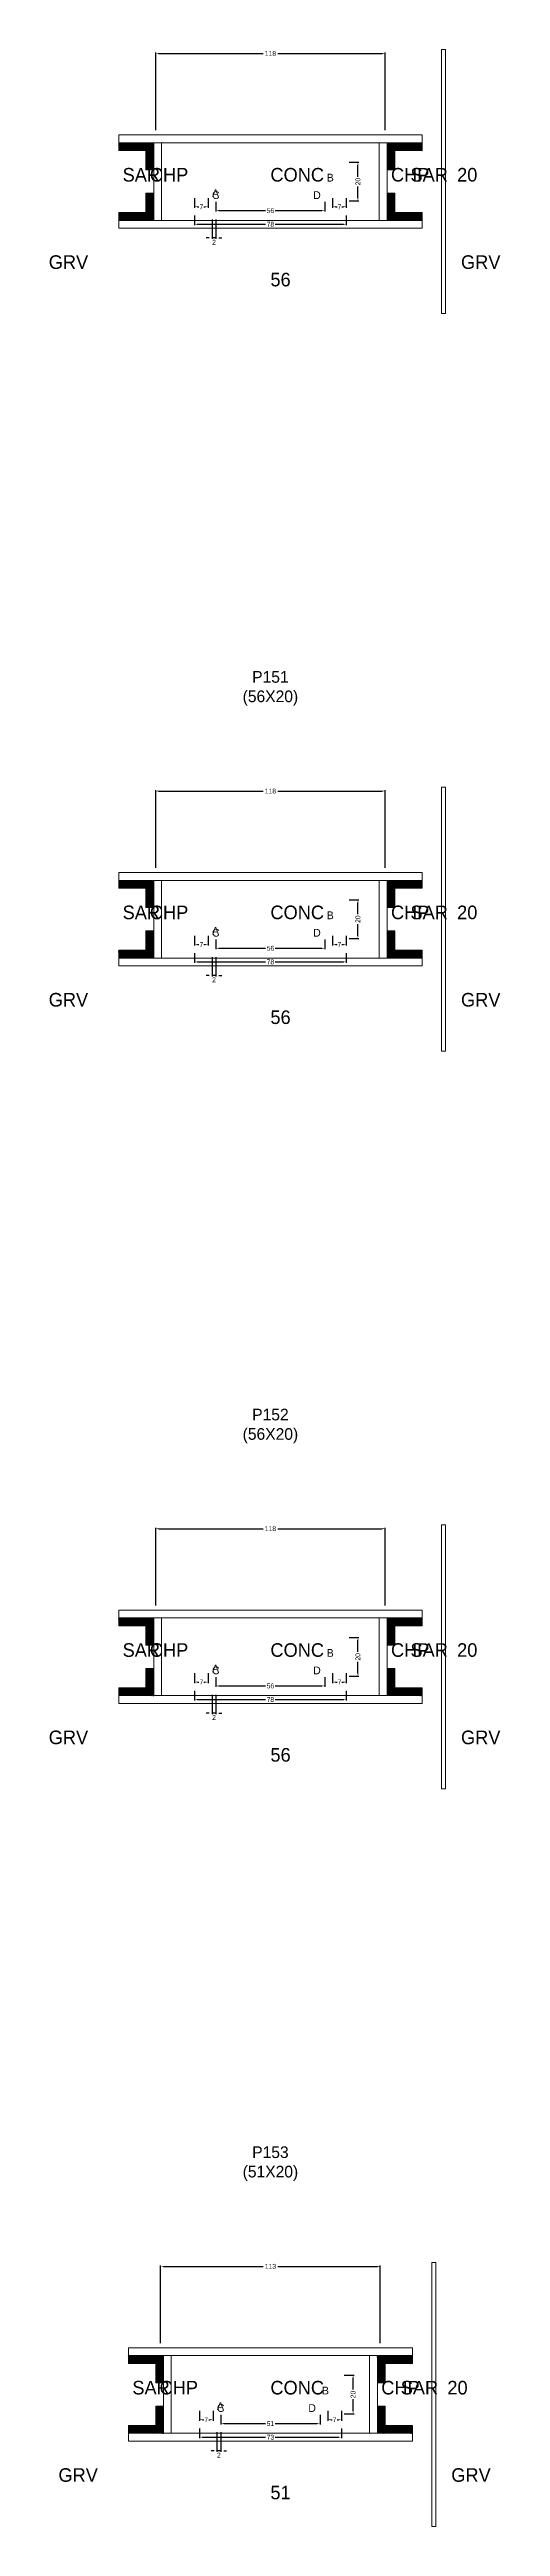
# Model space of a CAD drawing. Header units: centimetres. Extents: x -10500 to 4121, y -45226 to 295.
# Drawn here: x -114 to 118, y -37928 to -36652 of the extents above; entities that cross this region are included whole.
import ezdxf

# ---------------------------------------------------------------- set-up
doc = ezdxf.new("R2010")
doc.units = ezdxf.units.CM
for name, color, linetype in [('COTA', 241, 'Continuous'), ('Hachura', 251, 'Continuous'), ('NOMENCLATURA', 7, 'Continuous'), ('SARRAFO', 251, 'Continuous'), ('Texto Seção', 7, 'Continuous')]:
    doc.layers.add(name, color=color, linetype=linetype)
doc.dimstyles.new('cotax2', dxfattribs={"dimtxt": 2.5, "dimasz": 1.5, "dimexe": 0.5, "dimexo": 0.5, "dimgap": 0.5, "dimtad": 1, "dimcen": 2.5, "dimazin": 3, "dimtfac": 1, "dimtmove": 0, "dimatfit": 3})

# ---------------------------------------------------------------- blocks, each defined once
blk = doc.blocks.new('_CLOSEDFILLED')
at = {"color": 0, "linetype": 'BYBLOCK'}
blk.add_solid([(-1, 0.16), (0, 0), (-1, -0.16)], dxfattribs=at)
blk = doc.blocks.new('*D2536')
for p, q in [((-39, -36737.5), (-39, -36742.5)), ((-37.5, -36742), (-2.5, -36742)), ((2.5, -36742), (37.5, -36742)), ((39, -36737.5), (39, -36742.5))]:
    blk.add_line(p, q)
at = {"layer": 'Defpoints'}
for p in [(-39, -36737), (-39, -36742), (39, -36737)]:
    blk.add_point(p, dxfattribs=at)
at = {"layer": 'COTA', "xscale": 1.5, "yscale": 1.5, "rotation": 180}
blk.add_blockref('_CLOSEDFILLED', (-39, -36742), dxfattribs=at)
at = {"layer": 'COTA', "xscale": 1.5, "yscale": 1.5}
blk.add_blockref('_CLOSEDFILLED', (39, -36742), dxfattribs=at)
at = {"layer": 'COTA', "insert": (0, -36742), "char_height": 2.5, "attachment_point": 5}
blk.add_mtext('78', dxfattribs=at)
blk = doc.blocks.new('*D2537')
for p, q in [((-28, -36730.5), (-28, -36735.5)), ((-26.5, -36735), (-2.5, -36735)), ((2.5, -36735), (26.5, -36735)), ((28, -36730.5), (28, -36735.5))]:
    blk.add_line(p, q)
at = {"layer": 'Defpoints'}
for p in [(-28, -36730), (-28, -36735), (28, -36730)]:
    blk.add_point(p, dxfattribs=at)
at = {"layer": 'COTA', "xscale": 1.5, "yscale": 1.5, "rotation": 180}
blk.add_blockref('_CLOSEDFILLED', (-28, -36735), dxfattribs=at)
at = {"layer": 'COTA', "xscale": 1.5, "yscale": 1.5}
blk.add_blockref('_CLOSEDFILLED', (28, -36735), dxfattribs=at)
at = {"layer": 'COTA', "insert": (0, -36735), "char_height": 2.5, "attachment_point": 5}
blk.add_mtext('56', dxfattribs=at)
blk = doc.blocks.new('*D2538')
for p, q in [((40.5, -36710), (45.5, -36710)), ((45, -36717.5), (45, -36711.5)), ((45, -36728.5), (45, -36722.5)), ((40.5, -36730), (45.5, -36730))]:
    blk.add_line(p, q)
at = {"layer": 'Defpoints'}
for p in [(40, -36710), (40, -36730), (45, -36730)]:
    blk.add_point(p, dxfattribs=at)
at = {"layer": 'COTA', "xscale": 1.5, "yscale": 1.5}
for p, rotation in [((45, -36710), 90), ((45, -36730), 270)]:
    blk.add_blockref('_CLOSEDFILLED', p, dxfattribs=dict(at, rotation=rotation))
at = {"layer": 'COTA', "insert": (45, -36720), "char_height": 2.5, "attachment_point": 5, "rotation": 90}
blk.add_mtext('20', dxfattribs=at)
blk = doc.blocks.new('*D2539')
for p, q in [((-39, -36728.5), (-39, -36733.5)), ((-37.5, -36733), (-36.75, -36733)), ((-34.25, -36733), (-33.5, -36733)), ((-32, -36728.5), (-32, -36733.5))]:
    blk.add_line(p, q)
at = {"layer": 'Defpoints'}
for p in [(-39, -36728), (-39, -36733), (-32, -36728)]:
    blk.add_point(p, dxfattribs=at)
at = {"layer": 'COTA', "xscale": 1.5, "yscale": 1.5, "rotation": 180}
blk.add_blockref('_CLOSEDFILLED', (-39, -36733), dxfattribs=at)
at = {"layer": 'COTA', "xscale": 1.5, "yscale": 1.5}
blk.add_blockref('_CLOSEDFILLED', (-32, -36733), dxfattribs=at)
at = {"layer": 'COTA', "insert": (-35.5, -36733), "char_height": 2.5, "attachment_point": 5}
blk.add_mtext('7', dxfattribs=at)
blk = doc.blocks.new('*D2540')
for p, q in [((32, -36728.5), (32, -36733.5)), ((33.5, -36733), (34.25, -36733)), ((36.75, -36733), (37.5, -36733)), ((39, -36728.5), (39, -36733.5))]:
    blk.add_line(p, q)
at = {"layer": 'Defpoints'}
for p in [(32, -36728), (32, -36733), (39, -36728)]:
    blk.add_point(p, dxfattribs=at)
at = {"layer": 'COTA', "xscale": 1.5, "yscale": 1.5, "rotation": 180}
blk.add_blockref('_CLOSEDFILLED', (32, -36733), dxfattribs=at)
at = {"layer": 'COTA', "xscale": 1.5, "yscale": 1.5}
blk.add_blockref('_CLOSEDFILLED', (39, -36733), dxfattribs=at)
at = {"layer": 'COTA', "insert": (35.5, -36733), "char_height": 2.5, "attachment_point": 5}
blk.add_mtext('7', dxfattribs=at)
blk = doc.blocks.new('*D2541')
for p, q in [((-59, -36693.5), (-59, -36653.5)), ((-57.5, -36654), (-3.75, -36654)), ((3.75, -36654), (57.5, -36654)), ((59, -36693.5), (59, -36653.5))]:
    blk.add_line(p, q)
at = {"layer": 'Defpoints'}
for p in [(-59, -36654), (-59, -36694), (59, -36694)]:
    blk.add_point(p, dxfattribs=at)
at = {"layer": 'COTA', "xscale": 1.5, "yscale": 1.5, "rotation": 180}
blk.add_blockref('_CLOSEDFILLED', (-59, -36654), dxfattribs=at)
at = {"layer": 'COTA', "xscale": 1.5, "yscale": 1.5}
blk.add_blockref('_CLOSEDFILLED', (59, -36654), dxfattribs=at)
at = {"layer": 'COTA', "insert": (0, -36654), "char_height": 2.5, "attachment_point": 5}
blk.add_mtext('118', dxfattribs=at)
blk = doc.blocks.new('*D2562')
for p, q in [((-39, -37117.5), (-39, -37122.5)), ((39, -37117.5), (39, -37122.5)), ((-37.5, -37122), (-2.5, -37122)), ((2.5, -37122), (37.5, -37122))]:
    blk.add_line(p, q)
at = {"layer": 'Defpoints'}
for p in [(-39, -37117), (39, -37117), (-39, -37122)]:
    blk.add_point(p, dxfattribs=at)
at = {"layer": 'COTA', "xscale": 1.5, "yscale": 1.5, "rotation": 180}
blk.add_blockref('_CLOSEDFILLED', (-39, -37122), dxfattribs=at)
at = {"layer": 'COTA', "xscale": 1.5, "yscale": 1.5}
blk.add_blockref('_CLOSEDFILLED', (39, -37122), dxfattribs=at)
at = {"layer": 'COTA', "insert": (0, -37122), "char_height": 2.5, "attachment_point": 5}
blk.add_mtext('78', dxfattribs=at)
blk = doc.blocks.new('*D2563')
for p, q in [((-28, -37110.5), (-28, -37115.5)), ((-26.5, -37115), (-2.5, -37115)), ((2.5, -37115), (26.5, -37115)), ((28, -37110.5), (28, -37115.5))]:
    blk.add_line(p, q)
at = {"layer": 'Defpoints'}
for p in [(-28, -37110), (-28, -37115), (28, -37110)]:
    blk.add_point(p, dxfattribs=at)
at = {"layer": 'COTA', "xscale": 1.5, "yscale": 1.5, "rotation": 180}
blk.add_blockref('_CLOSEDFILLED', (-28, -37115), dxfattribs=at)
at = {"layer": 'COTA', "xscale": 1.5, "yscale": 1.5}
blk.add_blockref('_CLOSEDFILLED', (28, -37115), dxfattribs=at)
at = {"layer": 'COTA', "insert": (0, -37115), "char_height": 2.5, "attachment_point": 5}
blk.add_mtext('56', dxfattribs=at)
blk = doc.blocks.new('*D2564')
for p, q in [((40.5, -37090), (45.5, -37090)), ((45, -37097.5), (45, -37091.5)), ((45, -37108.5), (45, -37102.5)), ((40.5, -37110), (45.5, -37110))]:
    blk.add_line(p, q)
at = {"layer": 'Defpoints'}
for p in [(40, -37090), (40, -37110), (45, -37110)]:
    blk.add_point(p, dxfattribs=at)
at = {"layer": 'COTA', "xscale": 1.5, "yscale": 1.5}
for p, rotation in [((45, -37090), 90), ((45, -37110), 270)]:
    blk.add_blockref('_CLOSEDFILLED', p, dxfattribs=dict(at, rotation=rotation))
at = {"layer": 'COTA', "insert": (45, -37100), "char_height": 2.5, "attachment_point": 5, "rotation": 90}
blk.add_mtext('20', dxfattribs=at)
blk = doc.blocks.new('*D2565')
for p, q in [((-39, -37108.5), (-39, -37113.5)), ((-37.5, -37113), (-36.75, -37113)), ((-34.25, -37113), (-33.5, -37113)), ((-32, -37108.5), (-32, -37113.5))]:
    blk.add_line(p, q)
at = {"layer": 'Defpoints'}
for p in [(-39, -37108), (-39, -37113), (-32, -37108)]:
    blk.add_point(p, dxfattribs=at)
at = {"layer": 'COTA', "xscale": 1.5, "yscale": 1.5, "rotation": 180}
blk.add_blockref('_CLOSEDFILLED', (-39, -37113), dxfattribs=at)
at = {"layer": 'COTA', "xscale": 1.5, "yscale": 1.5}
blk.add_blockref('_CLOSEDFILLED', (-32, -37113), dxfattribs=at)
at = {"layer": 'COTA', "insert": (-35.5, -37113), "char_height": 2.5, "attachment_point": 5}
blk.add_mtext('7', dxfattribs=at)
blk = doc.blocks.new('*D2566')
for p, q in [((32, -37108.5), (32, -37113.5)), ((33.5, -37113), (34.25, -37113)), ((36.75, -37113), (37.5, -37113)), ((39, -37108.5), (39, -37113.5))]:
    blk.add_line(p, q)
at = {"layer": 'Defpoints'}
for p in [(32, -37108), (32, -37113), (39, -37108)]:
    blk.add_point(p, dxfattribs=at)
at = {"layer": 'COTA', "xscale": 1.5, "yscale": 1.5, "rotation": 180}
blk.add_blockref('_CLOSEDFILLED', (32, -37113), dxfattribs=at)
at = {"layer": 'COTA', "xscale": 1.5, "yscale": 1.5}
blk.add_blockref('_CLOSEDFILLED', (39, -37113), dxfattribs=at)
at = {"layer": 'COTA', "insert": (35.5, -37113), "char_height": 2.5, "attachment_point": 5}
blk.add_mtext('7', dxfattribs=at)
blk = doc.blocks.new('*D2567')
for p, q in [((-59, -37073.5), (-59, -37033.5)), ((-57.5, -37034), (-3.75, -37034)), ((3.75, -37034), (57.5, -37034)), ((59, -37073.5), (59, -37033.5))]:
    blk.add_line(p, q)
at = {"layer": 'Defpoints'}
for p in [(-59, -37034), (-59, -37074), (59, -37074)]:
    blk.add_point(p, dxfattribs=at)
at = {"layer": 'COTA', "xscale": 1.5, "yscale": 1.5, "rotation": 180}
blk.add_blockref('_CLOSEDFILLED', (-59, -37034), dxfattribs=at)
at = {"layer": 'COTA', "xscale": 1.5, "yscale": 1.5}
blk.add_blockref('_CLOSEDFILLED', (59, -37034), dxfattribs=at)
at = {"layer": 'COTA', "insert": (0, -37034), "char_height": 2.5, "attachment_point": 5}
blk.add_mtext('118', dxfattribs=at)
blk = doc.blocks.new('*D2588')
for p, q in [((-39, -37497.5), (-39, -37502.5)), ((39, -37497.5), (39, -37502.5)), ((-37.5, -37502), (-2.5, -37502)), ((2.5, -37502), (37.5, -37502))]:
    blk.add_line(p, q)
at = {"layer": 'Defpoints'}
for p in [(-39, -37497), (39, -37497), (-39, -37502)]:
    blk.add_point(p, dxfattribs=at)
at = {"layer": 'COTA', "xscale": 1.5, "yscale": 1.5, "rotation": 180}
blk.add_blockref('_CLOSEDFILLED', (-39, -37502), dxfattribs=at)
at = {"layer": 'COTA', "xscale": 1.5, "yscale": 1.5}
blk.add_blockref('_CLOSEDFILLED', (39, -37502), dxfattribs=at)
at = {"layer": 'COTA', "insert": (0, -37502), "char_height": 2.5, "attachment_point": 5}
blk.add_mtext('78', dxfattribs=at)
blk = doc.blocks.new('*D2589')
for p, q in [((-28, -37490.5), (-28, -37495.5)), ((-26.5, -37495), (-2.5, -37495)), ((2.5, -37495), (26.5, -37495)), ((28, -37490.5), (28, -37495.5))]:
    blk.add_line(p, q)
at = {"layer": 'Defpoints'}
for p in [(-28, -37490), (-28, -37495), (28, -37490)]:
    blk.add_point(p, dxfattribs=at)
at = {"layer": 'COTA', "xscale": 1.5, "yscale": 1.5, "rotation": 180}
blk.add_blockref('_CLOSEDFILLED', (-28, -37495), dxfattribs=at)
at = {"layer": 'COTA', "xscale": 1.5, "yscale": 1.5}
blk.add_blockref('_CLOSEDFILLED', (28, -37495), dxfattribs=at)
at = {"layer": 'COTA', "insert": (0, -37495), "char_height": 2.5, "attachment_point": 5}
blk.add_mtext('56', dxfattribs=at)
blk = doc.blocks.new('*D2590')
for p, q in [((40.5, -37470), (45.5, -37470)), ((45, -37477.5), (45, -37471.5)), ((45, -37488.5), (45, -37482.5)), ((40.5, -37490), (45.5, -37490))]:
    blk.add_line(p, q)
at = {"layer": 'Defpoints'}
for p in [(40, -37470), (40, -37490), (45, -37490)]:
    blk.add_point(p, dxfattribs=at)
at = {"layer": 'COTA', "xscale": 1.5, "yscale": 1.5}
for p, rotation in [((45, -37470), 90), ((45, -37490), 270)]:
    blk.add_blockref('_CLOSEDFILLED', p, dxfattribs=dict(at, rotation=rotation))
at = {"layer": 'COTA', "insert": (45, -37480), "char_height": 2.5, "attachment_point": 5, "rotation": 90}
blk.add_mtext('20', dxfattribs=at)
blk = doc.blocks.new('*D2591')
for p, q in [((-39, -37488.5), (-39, -37493.5)), ((-32, -37488.5), (-32, -37493.5)), ((-37.5, -37493), (-36.75, -37493)), ((-34.25, -37493), (-33.5, -37493))]:
    blk.add_line(p, q)
at = {"layer": 'Defpoints'}
for p in [(-39, -37488), (-32, -37488), (-39, -37493)]:
    blk.add_point(p, dxfattribs=at)
at = {"layer": 'COTA', "xscale": 1.5, "yscale": 1.5, "rotation": 180}
blk.add_blockref('_CLOSEDFILLED', (-39, -37493), dxfattribs=at)
at = {"layer": 'COTA', "xscale": 1.5, "yscale": 1.5}
blk.add_blockref('_CLOSEDFILLED', (-32, -37493), dxfattribs=at)
at = {"layer": 'COTA', "insert": (-35.5, -37493), "char_height": 2.5, "attachment_point": 5}
blk.add_mtext('7', dxfattribs=at)
blk = doc.blocks.new('*D2592')
for p, q in [((32, -37488.5), (32, -37493.5)), ((39, -37488.5), (39, -37493.5)), ((33.5, -37493), (34.25, -37493)), ((36.75, -37493), (37.5, -37493))]:
    blk.add_line(p, q)
at = {"layer": 'Defpoints'}
for p in [(32, -37488), (39, -37488), (32, -37493)]:
    blk.add_point(p, dxfattribs=at)
at = {"layer": 'COTA', "xscale": 1.5, "yscale": 1.5, "rotation": 180}
blk.add_blockref('_CLOSEDFILLED', (32, -37493), dxfattribs=at)
at = {"layer": 'COTA', "xscale": 1.5, "yscale": 1.5}
blk.add_blockref('_CLOSEDFILLED', (39, -37493), dxfattribs=at)
at = {"layer": 'COTA', "insert": (35.5, -37493), "char_height": 2.5, "attachment_point": 5}
blk.add_mtext('7', dxfattribs=at)
blk = doc.blocks.new('*D2593')
for p, q in [((-59, -37453.5), (-59, -37413.5)), ((-57.5, -37414), (-3.75, -37414)), ((3.75, -37414), (57.5, -37414)), ((59, -37453.5), (59, -37413.5))]:
    blk.add_line(p, q)
at = {"layer": 'Defpoints'}
for p in [(-59, -37414), (-59, -37454), (59, -37454)]:
    blk.add_point(p, dxfattribs=at)
at = {"layer": 'COTA', "xscale": 1.5, "yscale": 1.5, "rotation": 180}
blk.add_blockref('_CLOSEDFILLED', (-59, -37414), dxfattribs=at)
at = {"layer": 'COTA', "xscale": 1.5, "yscale": 1.5}
blk.add_blockref('_CLOSEDFILLED', (59, -37414), dxfattribs=at)
at = {"layer": 'COTA', "insert": (0, -37414), "char_height": 2.5, "attachment_point": 5}
blk.add_mtext('118', dxfattribs=at)
blk = doc.blocks.new('*D2614')
for p, q in [((-36.5, -37877.5), (-36.5, -37882.5)), ((-35, -37882), (-2.5, -37882)), ((2.5, -37882), (35, -37882)), ((36.5, -37877.5), (36.5, -37882.5))]:
    blk.add_line(p, q)
at = {"layer": 'Defpoints'}
for p in [(-36.5, -37877), (-36.5, -37882), (36.5, -37877)]:
    blk.add_point(p, dxfattribs=at)
at = {"layer": 'COTA', "xscale": 1.5, "yscale": 1.5, "rotation": 180}
blk.add_blockref('_CLOSEDFILLED', (-36.5, -37882), dxfattribs=at)
at = {"layer": 'COTA', "xscale": 1.5, "yscale": 1.5}
blk.add_blockref('_CLOSEDFILLED', (36.5, -37882), dxfattribs=at)
at = {"layer": 'COTA', "insert": (0, -37882), "char_height": 2.5, "attachment_point": 5}
blk.add_mtext('73', dxfattribs=at)
blk = doc.blocks.new('*D2615')
for p, q in [((-25.5, -37870.5), (-25.5, -37875.5)), ((25.5, -37870.5), (25.5, -37875.5)), ((-24, -37875), (-2.5, -37875)), ((2.5, -37875), (24, -37875))]:
    blk.add_line(p, q)
at = {"layer": 'Defpoints'}
for p in [(-25.5, -37870), (25.5, -37870), (-25.5, -37875)]:
    blk.add_point(p, dxfattribs=at)
at = {"layer": 'COTA', "xscale": 1.5, "yscale": 1.5, "rotation": 180}
blk.add_blockref('_CLOSEDFILLED', (-25.5, -37875), dxfattribs=at)
at = {"layer": 'COTA', "xscale": 1.5, "yscale": 1.5}
blk.add_blockref('_CLOSEDFILLED', (25.5, -37875), dxfattribs=at)
at = {"layer": 'COTA', "insert": (0, -37875), "char_height": 2.5, "attachment_point": 5}
blk.add_mtext('51', dxfattribs=at)
blk = doc.blocks.new('*D2616')
for p, q in [((38, -37850), (43, -37850)), ((42.5, -37857.5), (42.5, -37851.5)), ((38, -37870), (43, -37870)), ((42.5, -37868.5), (42.5, -37862.5))]:
    blk.add_line(p, q)
at = {"layer": 'Defpoints'}
for p in [(37.5, -37850), (37.5, -37870), (42.5, -37870)]:
    blk.add_point(p, dxfattribs=at)
at = {"layer": 'COTA', "xscale": 1.5, "yscale": 1.5}
for p, rotation in [((42.5, -37850), 90), ((42.5, -37870), 270)]:
    blk.add_blockref('_CLOSEDFILLED', p, dxfattribs=dict(at, rotation=rotation))
at = {"layer": 'COTA', "insert": (42.5, -37860), "char_height": 2.5, "attachment_point": 5, "rotation": 90}
blk.add_mtext('20', dxfattribs=at)
blk = doc.blocks.new('*D2617')
for p, q in [((-36.5, -37868.5), (-36.5, -37873.5)), ((-29.5, -37868.5), (-29.5, -37873.5)), ((-35, -37873), (-34.25, -37873)), ((-31.75, -37873), (-31, -37873))]:
    blk.add_line(p, q)
at = {"layer": 'Defpoints'}
for p in [(-36.5, -37868), (-29.5, -37868), (-36.5, -37873)]:
    blk.add_point(p, dxfattribs=at)
at = {"layer": 'COTA', "xscale": 1.5, "yscale": 1.5, "rotation": 180}
blk.add_blockref('_CLOSEDFILLED', (-36.5, -37873), dxfattribs=at)
at = {"layer": 'COTA', "xscale": 1.5, "yscale": 1.5}
blk.add_blockref('_CLOSEDFILLED', (-29.5, -37873), dxfattribs=at)
at = {"layer": 'COTA', "insert": (-33, -37873), "char_height": 2.5, "attachment_point": 5}
blk.add_mtext('7', dxfattribs=at)
blk = doc.blocks.new('*D2618')
for p, q in [((29.5, -37868.5), (29.5, -37873.5)), ((36.5, -37868.5), (36.5, -37873.5)), ((31, -37873), (31.75, -37873)), ((34.25, -37873), (35, -37873))]:
    blk.add_line(p, q)
at = {"layer": 'Defpoints'}
for p in [(29.5, -37868), (36.5, -37868), (29.5, -37873)]:
    blk.add_point(p, dxfattribs=at)
at = {"layer": 'COTA', "xscale": 1.5, "yscale": 1.5, "rotation": 180}
blk.add_blockref('_CLOSEDFILLED', (29.5, -37873), dxfattribs=at)
at = {"layer": 'COTA', "xscale": 1.5, "yscale": 1.5}
blk.add_blockref('_CLOSEDFILLED', (36.5, -37873), dxfattribs=at)
at = {"layer": 'COTA', "insert": (33, -37873), "char_height": 2.5, "attachment_point": 5}
blk.add_mtext('7', dxfattribs=at)
blk = doc.blocks.new('*D2619')
for p, q in [((-56.5, -37833.5), (-56.5, -37793.5)), ((-55, -37794), (-3.75, -37794)), ((3.75, -37794), (55, -37794)), ((56.5, -37833.5), (56.5, -37793.5))]:
    blk.add_line(p, q)
at = {"layer": 'Defpoints'}
for p in [(-56.5, -37794), (-56.5, -37834), (56.5, -37834)]:
    blk.add_point(p, dxfattribs=at)
at = {"layer": 'COTA', "xscale": 1.5, "yscale": 1.5, "rotation": 180}
blk.add_blockref('_CLOSEDFILLED', (-56.5, -37794), dxfattribs=at)
at = {"layer": 'COTA', "xscale": 1.5, "yscale": 1.5}
blk.add_blockref('_CLOSEDFILLED', (56.5, -37794), dxfattribs=at)
at = {"layer": 'COTA', "insert": (0, -37794), "char_height": 2.5, "attachment_point": 5}
blk.add_mtext('113', dxfattribs=at)

msp = doc.modelspace()

# ---------------------------------------------------------------- hatches: boundary and pattern name
at = {"layer": 'SARRAFO'}
h = msp.add_hatch(dxfattribs=at)
h.set_pattern_fill('SOLID', scale=2)
h.paths.add_polyline_path([(-78, -36704), (-64, -36704), (-64, -36700), (-78, -36700)])
h = msp.add_hatch(dxfattribs=at)
h.set_pattern_fill('SOLID', scale=2)
h.paths.add_polyline_path([(-64, -36714), (-60, -36714), (-60, -36700), (-64, -36700)])
h = msp.add_hatch(dxfattribs=at)
h.set_pattern_fill('SOLID', scale=2)
h.paths.add_polyline_path([(60, -36714), (64, -36714), (64, -36700), (60, -36700)])
h = msp.add_hatch(dxfattribs=at)
h.set_pattern_fill('SOLID', scale=2)
h.paths.add_polyline_path([(64, -36704), (78, -36704), (78, -36700), (64, -36700)])
h = msp.add_hatch(dxfattribs=at)
h.set_pattern_fill('SOLID', scale=2)
h.paths.add_polyline_path([(-78, -36740), (-64, -36740), (-64, -36736), (-78, -36736)])
h = msp.add_hatch(dxfattribs=at)
h.set_pattern_fill('SOLID', scale=2)
h.paths.add_polyline_path([(-64, -36740), (-60, -36740), (-60, -36726), (-64, -36726)])
h = msp.add_hatch(dxfattribs=at)
h.set_pattern_fill('SOLID', scale=2)
h.paths.add_polyline_path([(60, -36740), (64, -36740), (64, -36726), (60, -36726)])
h = msp.add_hatch(dxfattribs=at)
h.set_pattern_fill('SOLID', scale=2)
h.paths.add_polyline_path([(64, -36740), (78, -36740), (78, -36736), (64, -36736)])
h = msp.add_hatch(dxfattribs=at)
h.set_pattern_fill('SOLID', scale=2)
h.paths.add_polyline_path([(-78, -37084), (-64, -37084), (-64, -37080), (-78, -37080)])
h = msp.add_hatch(dxfattribs=at)
h.set_pattern_fill('SOLID', scale=2)
h.paths.add_polyline_path([(-64, -37094), (-60, -37094), (-60, -37080), (-64, -37080)])
h = msp.add_hatch(dxfattribs=at)
h.set_pattern_fill('SOLID', scale=2)
h.paths.add_polyline_path([(60, -37094), (64, -37094), (64, -37080), (60, -37080)])
h = msp.add_hatch(dxfattribs=at)
h.set_pattern_fill('SOLID', scale=2)
h.paths.add_polyline_path([(64, -37084), (78, -37084), (78, -37080), (64, -37080)])
h = msp.add_hatch(dxfattribs=at)
h.set_pattern_fill('SOLID', scale=2)
h.paths.add_polyline_path([(-64, -37120), (-60, -37120), (-60, -37106), (-64, -37106)])
h = msp.add_hatch(dxfattribs=at)
h.set_pattern_fill('SOLID', scale=2)
h.paths.add_polyline_path([(60, -37120), (64, -37120), (64, -37106), (60, -37106)])
h = msp.add_hatch(dxfattribs=at)
h.set_pattern_fill('SOLID', scale=2)
h.paths.add_polyline_path([(-78, -37120), (-64, -37120), (-64, -37116), (-78, -37116)])
h = msp.add_hatch(dxfattribs=at)
h.set_pattern_fill('SOLID', scale=2)
h.paths.add_polyline_path([(64, -37120), (78, -37120), (78, -37116), (64, -37116)])
h = msp.add_hatch(dxfattribs=at)
h.set_pattern_fill('SOLID', scale=2)
h.paths.add_polyline_path([(-78, -37464), (-64, -37464), (-64, -37460), (-78, -37460)])
h = msp.add_hatch(dxfattribs=at)
h.set_pattern_fill('SOLID', scale=2)
h.paths.add_polyline_path([(-64, -37474), (-60, -37474), (-60, -37460), (-64, -37460)])
h = msp.add_hatch(dxfattribs=at)
h.set_pattern_fill('SOLID', scale=2)
h.paths.add_polyline_path([(60, -37474), (64, -37474), (64, -37460), (60, -37460)])
h = msp.add_hatch(dxfattribs=at)
h.set_pattern_fill('SOLID', scale=2)
h.paths.add_polyline_path([(64, -37464), (78, -37464), (78, -37460), (64, -37460)])
h = msp.add_hatch(dxfattribs=at)
h.set_pattern_fill('SOLID', scale=2)
h.paths.add_polyline_path([(-64, -37500), (-60, -37500), (-60, -37486), (-64, -37486)])
h = msp.add_hatch(dxfattribs=at)
h.set_pattern_fill('SOLID', scale=2)
h.paths.add_polyline_path([(60, -37500), (64, -37500), (64, -37486), (60, -37486)])
h = msp.add_hatch(dxfattribs=at)
h.set_pattern_fill('SOLID', scale=2)
h.paths.add_polyline_path([(-78, -37500), (-64, -37500), (-64, -37496), (-78, -37496)])
h = msp.add_hatch(dxfattribs=at)
h.set_pattern_fill('SOLID', scale=2)
h.paths.add_polyline_path([(64, -37500), (78, -37500), (78, -37496), (64, -37496)])
h = msp.add_hatch(dxfattribs=at)
h.set_pattern_fill('SOLID', scale=2)
h.paths.add_polyline_path([(-73, -37844), (-59, -37844), (-59, -37840), (-73, -37840)])
h = msp.add_hatch(dxfattribs=at)
h.set_pattern_fill('SOLID', scale=2)
h.paths.add_polyline_path([(-59, -37854), (-55, -37854), (-55, -37840), (-59, -37840)])
h = msp.add_hatch(dxfattribs=at)
h.set_pattern_fill('SOLID', scale=2)
h.paths.add_polyline_path([(55, -37854), (59, -37854), (59, -37840), (55, -37840)])
h = msp.add_hatch(dxfattribs=at)
h.set_pattern_fill('SOLID', scale=2)
h.paths.add_polyline_path([(59, -37844), (73, -37844), (73, -37840), (59, -37840)])
h = msp.add_hatch(dxfattribs=at)
h.set_pattern_fill('SOLID', scale=2)
h.paths.add_polyline_path([(-59, -37880), (-55, -37880), (-55, -37866), (-59, -37866)])
h = msp.add_hatch(dxfattribs=at)
h.set_pattern_fill('SOLID', scale=2)
h.paths.add_polyline_path([(55, -37880), (59, -37880), (59, -37866), (55, -37866)])
h = msp.add_hatch(dxfattribs=at)
h.set_pattern_fill('SOLID', scale=2)
h.paths.add_polyline_path([(-73, -37880), (-59, -37880), (-59, -37876), (-73, -37876)])
h = msp.add_hatch(dxfattribs=at)
h.set_pattern_fill('SOLID', scale=2)
h.paths.add_polyline_path([(59, -37880), (73, -37880), (73, -37876), (59, -37876)])

# ---------------------------------------------------------------- linework, layer by layer
at = {"layer": 'Hachura', "lineweight": 13}
for points in [[(88, -36788), (90, -36788), (90, -36652), (88, -36652)], [(88, -37168), (90, -37168), (90, -37032), (88, -37032)], [(88, -37548), (90, -37548), (90, -37412), (88, -37412)], [(83, -37928), (85, -37928), (85, -37792), (83, -37792)]]:
    msp.add_lwpolyline(points, close=True, dxfattribs=at)
at = {"layer": 'Hachura', "lineweight": 18}
for points in [[(-78, -36700), (78, -36700), (78, -36696), (-78, -36696)], [(-60, -36740), (-56, -36740), (-56, -36700), (-60, -36700)], [(56, -36740), (60, -36740), (60, -36700), (56, -36700)], [(-78, -36744), (78, -36744), (78, -36740), (-78, -36740)], [(-78, -37080), (78, -37080), (78, -37076), (-78, -37076)], [(-60, -37120), (-56, -37120), (-56, -37080), (-60, -37080)], [(56, -37120), (60, -37120), (60, -37080), (56, -37080)], [(-78, -37124), (78, -37124), (78, -37120), (-78, -37120)], [(-78, -37460), (78, -37460), (78, -37456), (-78, -37456)], [(-60, -37500), (-56, -37500), (-56, -37460), (-60, -37460)], [(56, -37500), (60, -37500), (60, -37460), (56, -37460)], [(-78, -37504), (78, -37504), (78, -37500), (-78, -37500)], [(-73, -37840), (73, -37840), (73, -37836), (-73, -37836)], [(-55, -37880), (-51, -37880), (-51, -37840), (-55, -37840)], [(51, -37880), (55, -37880), (55, -37840), (51, -37840)], [(-73, -37884), (73, -37884), (73, -37880), (-73, -37880)]]:
    msp.add_lwpolyline(points, close=True, dxfattribs=at)
at = {"layer": 'SARRAFO', "lineweight": 13}
for points in [[(-78, -36704), (-64, -36704), (-64, -36700), (-78, -36700)], [(-64, -36714), (-60, -36714), (-60, -36700), (-64, -36700)], [(60, -36714), (64, -36714), (64, -36700), (60, -36700)], [(64, -36704), (78, -36704), (78, -36700), (64, -36700)], [(-78, -36740), (-64, -36740), (-64, -36736), (-78, -36736)], [(-64, -36740), (-60, -36740), (-60, -36726), (-64, -36726)], [(60, -36740), (64, -36740), (64, -36726), (60, -36726)], [(64, -36740), (78, -36740), (78, -36736), (64, -36736)], [(-78, -37084), (-64, -37084), (-64, -37080), (-78, -37080)], [(-64, -37094), (-60, -37094), (-60, -37080), (-64, -37080)], [(60, -37094), (64, -37094), (64, -37080), (60, -37080)], [(64, -37084), (78, -37084), (78, -37080), (64, -37080)], [(-64, -37120), (-60, -37120), (-60, -37106), (-64, -37106)], [(60, -37120), (64, -37120), (64, -37106), (60, -37106)], [(-78, -37120), (-64, -37120), (-64, -37116), (-78, -37116)], [(64, -37120), (78, -37120), (78, -37116), (64, -37116)], [(-78, -37464), (-64, -37464), (-64, -37460), (-78, -37460)], [(-64, -37474), (-60, -37474), (-60, -37460), (-64, -37460)], [(60, -37474), (64, -37474), (64, -37460), (60, -37460)], [(64, -37464), (78, -37464), (78, -37460), (64, -37460)], [(-64, -37500), (-60, -37500), (-60, -37486), (-64, -37486)], [(60, -37500), (64, -37500), (64, -37486), (60, -37486)], [(-78, -37500), (-64, -37500), (-64, -37496), (-78, -37496)], [(64, -37500), (78, -37500), (78, -37496), (64, -37496)], [(-73, -37844), (-59, -37844), (-59, -37840), (-73, -37840)], [(-59, -37854), (-55, -37854), (-55, -37840), (-59, -37840)], [(55, -37854), (59, -37854), (59, -37840), (55, -37840)], [(59, -37844), (73, -37844), (73, -37840), (59, -37840)], [(-59, -37880), (-55, -37880), (-55, -37866), (-59, -37866)], [(55, -37880), (59, -37880), (59, -37866), (55, -37866)], [(-73, -37880), (-59, -37880), (-59, -37876), (-73, -37876)], [(59, -37880), (73, -37880), (73, -37876), (59, -37876)]]:
    msp.add_lwpolyline(points, close=True, dxfattribs=at)

# ---------------------------------------------------------------- texts
at = {"layer": 'NOMENCLATURA'}
for s, p in [('B', (29, -36720)), ('A', (-30, -36728)), ('C', (-30, -36729)), ('D', (22, -36729)), ('A', (-30, -37108)), ('C', (-30, -37109)), ('D', (22, -37109)), ('B', (29, -37100)), ('B', (29, -37480)), ('A', (-30, -37488)), ('C', (-30, -37489)), ('D', (22, -37489)), ('B', (26.5, -37860)), ('A', (-27.5, -37868)), ('C', (-27.5, -37869)), ('D', (19.5, -37869))]:
    msp.add_text(s, height=4, dxfattribs=at).set_placement(p)
at = {"layer": 'NOMENCLATURA', "char_height": 6, "attachment_point": 8}
for s, insert in [('P151\\P(56X20)', (0, -36990)), ('P152\\P(56X20)', (0, -37370)), ('P153\\P(51X20)', (0, -37750))]:
    msp.add_mtext(s, dxfattribs=dict(at, insert=insert))
at = {"layer": 'Texto Seção'}
for s, p in [('SAR', (-76, -36720)), ('CHP', (-62, -36720)), ('CONC', (0, -36720)), ('CHP', (62, -36720)), ('SAR', (72, -36720)), ('20', (96, -36720)), ('GRV', (-114, -36765)), ('GRV', (98, -36765)), ('56', (0, -36774)), ('SAR', (-76, -37100)), ('CHP', (-62, -37100)), ('CONC', (0, -37100)), ('CHP', (62, -37100)), ('SAR', (72, -37100)), ('20', (96, -37100)), ('GRV', (-114, -37145)), ('GRV', (98, -37145)), ('56', (0, -37154)), ('SAR', (-76, -37480)), ('CHP', (-62, -37480)), ('CONC', (0, -37480)), ('CHP', (62, -37480)), ('SAR', (72, -37480)), ('20', (96, -37480)), ('GRV', (-114, -37525)), ('56', (0, -37534)), ('GRV', (98, -37525)), ('SAR', (-71, -37860)), ('CHP', (-57, -37860)), ('CONC', (0, -37860)), ('CHP', (57, -37860)), ('SAR', (67, -37860)), ('20', (91, -37860)), ('GRV', (-109, -37905)), ('51', (0, -37914)), ('GRV', (93, -37905))]:
    msp.add_text(s, height=7, dxfattribs=at).set_placement(p)

# ---------------------------------------------------------------- dimensions: what is measured, and where the dimension line sits
at = {"layer": 'COTA'}
for base, p1, p2, picture, middle in [((-59, -36654), (-59, -36694), (59, -36694), '*D2541', (0, -36654)), ((-39, -36733), (-39, -36728), (-32, -36728), '*D2539', (-35.5, -36733)), ((-28, -36735), (-28, -36730), (28, -36730), '*D2537', (0, -36735)), ((32, -36733), (32, -36728), (39, -36728), '*D2540', (35.5, -36733)), ((-39, -36742), (-39, -36737), (39, -36737), '*D2536', (0, -36742)), ((-59, -37034), (-59, -37074), (59, -37074), '*D2567', (0, -37034)), ((-39, -37113), (-39, -37108), (-32, -37108), '*D2565', (-35.5, -37113)), ((-39, -37122), (-39, -37117), (39, -37117), '*D2562', (0, -37122)), ((-28, -37115), (-28, -37110), (28, -37110), '*D2563', (0, -37115)), ((32, -37113), (32, -37108), (39, -37108), '*D2566', (35.5, -37113)), ((-59, -37414), (-59, -37454), (59, -37454), '*D2593', (0, -37414)), ((-39, -37493), (-39, -37488), (-32, -37488), '*D2591', (-35.5, -37493)), ((32, -37493), (32, -37488), (39, -37488), '*D2592', (35.5, -37493)), ((-39, -37502), (-39, -37497), (39, -37497), '*D2588', (0, -37502)), ((-28, -37495), (-28, -37490), (28, -37490), '*D2589', (0, -37495)), ((-56.5, -37794), (-56.5, -37834), (56.5, -37834), '*D2619', (0, -37794)), ((-36.5, -37873), (-36.5, -37868), (-29.5, -37868), '*D2617', (-33, -37873)), ((-25.5, -37875), (-25.5, -37870), (25.5, -37870), '*D2615', (0, -37875)), ((29.5, -37873), (29.5, -37868), (36.5, -37868), '*D2618', (33, -37873)), ((-36.5, -37882), (-36.5, -37877), (36.5, -37877), '*D2614', (0, -37882))]:
    dim = msp.add_linear_dim(base=base, p1=p1, p2=p2, dimstyle='cotax2', dxfattribs=at)
    dim.commit()
    dim.dimension.update_dxf_attribs({"geometry": picture, "text_midpoint": middle})
for base, p1, p2, picture, middle in [((45, -36730), (40, -36730), (40, -36710), '*D2538', (45, -36720)), ((45, -37110), (40, -37110), (40, -37090), '*D2564', (45, -37100)), ((45, -37490), (40, -37490), (40, -37470), '*D2590', (45, -37480)), ((42.5, -37870), (37.5, -37870), (37.5, -37850), '*D2616', (42.5, -37860))]:
    dim = msp.add_linear_dim(base=base, p1=p1, p2=p2, angle=90, dimstyle='cotax2', dxfattribs=at)
    dim.commit()
    dim.dimension.update_dxf_attribs({"geometry": picture, "text_midpoint": middle})
for base, p1, p2 in [((-28, -36749), (-28, -36739), (-30, -36739)), ((-28, -37129), (-28, -37119), (-30, -37119)), ((-28, -37509), (-28, -37499), (-30, -37499)), ((-25.5, -37889), (-25.5, -37879), (-27.5, -37879))]:
    msp.add_linear_dim(base=base, p1=p1, p2=p2, dimstyle='cotax2', dxfattribs=at).render()

doc.saveas('drawing.dxf')
